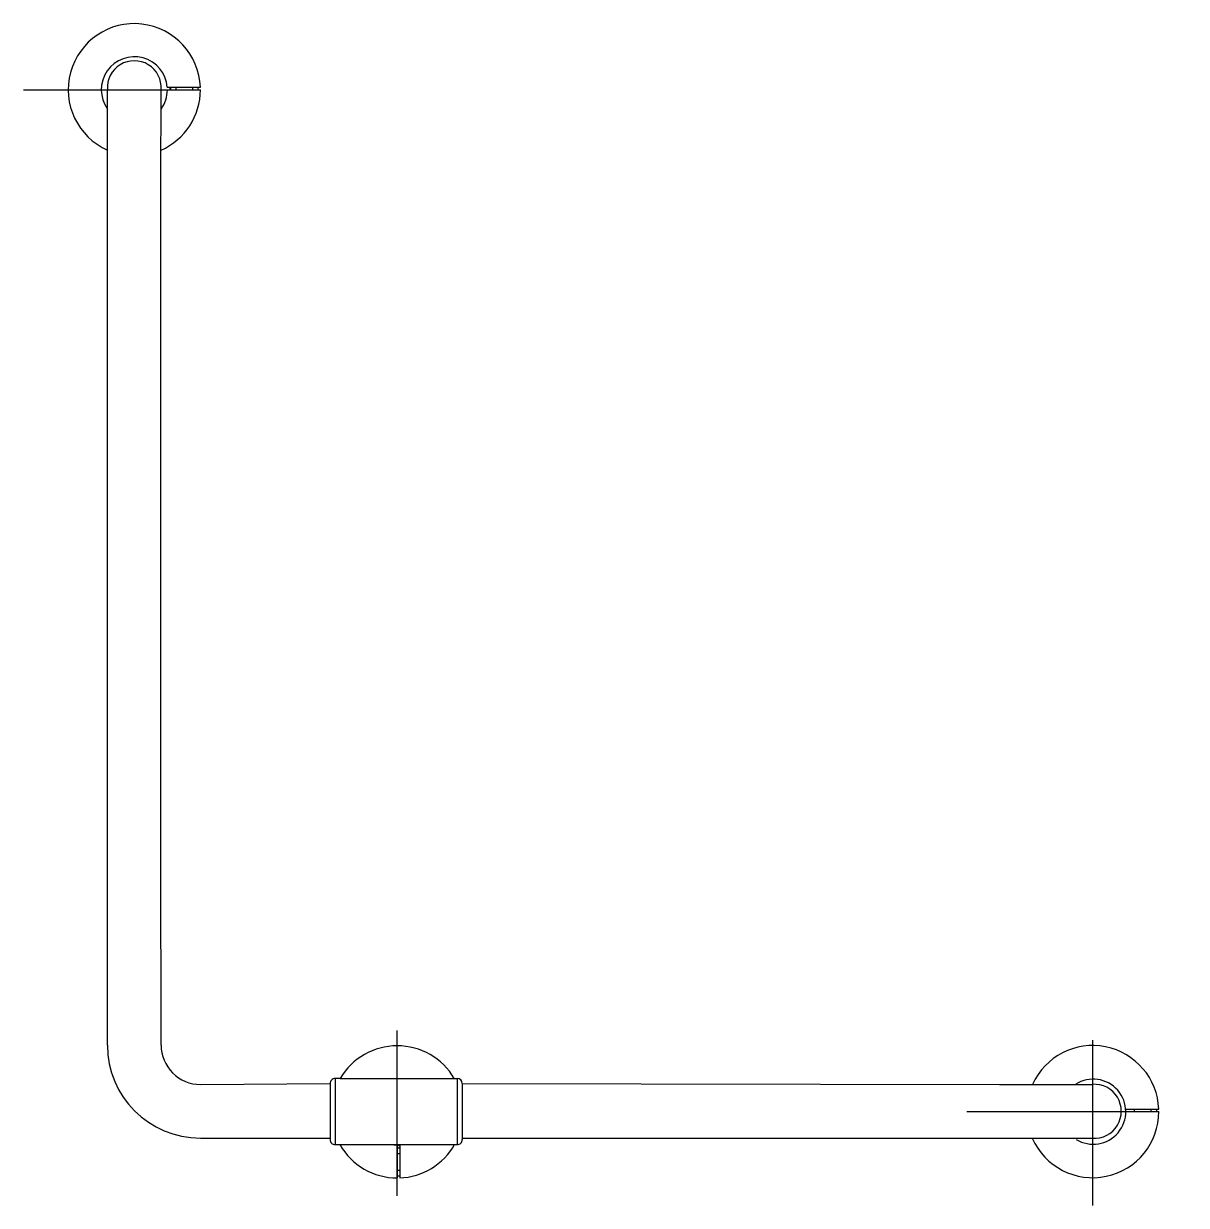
# Model space of a CAD drawing. Extents: x 88.142 to 88.846, y 0.1 to 0.815.
import ezdxf

# ---------------------------------------------------------------- set-up
doc = ezdxf.new("R2010")
doc.units = 0
doc.header["$LTSCALE"] = 0.2
doc.header["$MEASUREMENT"] = 0
doc.linetypes.add('AXES', pattern=[0.54, 0.3, -0.08, 0.08, -0.08])
doc.linetypes.add('CONTINU', pattern=[0])
doc.layers.get('0').update_dxf_attribs({"linetype": 'CONTINUOUS'})
doc.layers.add('DECA_EIXOS', color=5, linetype='AXES')

msp = doc.modelspace()

# ---------------------------------------------------------------- linework, layer by layer
at = {"linetype": 'CONTINU'}
for p, q in [((88.1927, 0.71917), (88.19262, 0.77528)), ((88.22501, 0.71917), (88.2251, 0.77528)), ((88.22883, 0.77678), (88.24885, 0.77678)), ((88.22888, 0.77528), (88.24888, 0.77528)), ((88.23411, 0.77528), (88.23411, 0.77678)), ((88.23411, 0.77678), (88.2476, 0.77678)), ((88.1927, 0.3136), (88.1927, 0.71917)), ((88.22501, 0.3136), (88.22501, 0.71917)), ((88.19261, 0.19712), (88.1927, 0.3136)), ((88.22511, 0.19716), (88.22501, 0.3136)), ((88.24887, 0.17337), (88.32736, 0.17395)), ((88.32736, 0.17385), (88.32736, 0.14005)), ((88.33036, 0.17695), (88.33036, 0.13695)), ((88.3335, 0.17695), (88.40436, 0.17695)), ((88.40436, 0.17695), (88.40436, 0.13695)), ((88.40736, 0.17395), (88.73261, 0.17337)), ((88.40736, 0.17395), (88.40736, 0.13995)), ((88.73261, 0.17337), (88.78889, 0.17343)), ((88.80898, 0.15842), (88.82901, 0.15842)), ((88.81427, 0.15692), (88.81427, 0.15842)), ((88.81427, 0.15842), (88.82776, 0.15842)), ((88.80904, 0.15692), (88.82904, 0.15692)), ((88.24886, 0.14087), (88.32736, 0.14087)), ((88.33046, 0.13695), (88.40436, 0.13695)), ((88.36804, 0.13677), (88.36804, 0.11677)), ((88.36804, 0.13677), (88.36954, 0.13626)), ((88.36954, 0.13695), (88.36954, 0.11679)), ((88.40736, 0.14087), (88.73261, 0.14087)), ((88.73261, 0.14087), (88.78889, 0.14081)), ((88.36804, 0.13154), (88.36954, 0.13154)), ((88.36954, 0.13154), (88.36954, 0.11804))]:
    msp.add_line(p, q, dxfattribs=at)
at = {"linetype": 'CONTINUOUS'}
msp.add_line((88.3335, 0.17695), (88.33046, 0.17695), dxfattribs=at)
at = {"linetype": 'CONTINU'}
for centre, radius, start, end in [((88.20888, 0.77528), 0.04, 2.14905, 246.09902), ((88.20888, 0.77528), 0.02, 4.30125, 215.69282), ((88.20888, 0.77528), 0.04, 293.82999, 0), ((88.20888, 0.77528), 0.02, 324.08577, 0), ((88.20907, 0.76992), 0.02234, 13.90322, 17.90412), ((88.23536, 0.77528), 0.0046, 160.96867, 180.00032), ((88.20888, 0.77528), 0.03535, 360, 2.43203), ((88.20888, 0.77528), 0.03875, 359.99992, 2.21848), ((88.24886, 0.19712), 0.05625, 180, 270), ((88.24886, 0.19712), 0.02375, 179.91357, 270.02096), ((88.36804, 0.15677), 0.04, 30.29981, 149.70019), ((88.78904, 0.15692), 0.04, 2.14915, 155.62264), ((88.40436, 0.17395), 0.003, 0, 90), ((88.78935, 0.15687), 0.01969, 238.47162, 122.70749), ((88.78904, 0.15692), 0.03535, 0, 2.43208), ((88.78904, 0.15692), 0.03875, 360, 2.21857), ((88.78904, 0.15692), 0.04, 203.69048, 360), ((88.33046, 0.14005), 0.0031, 179.99999, 270.00003), ((88.36804, 0.15677), 0.04, 209.7009, 269.99998), ((88.36804, 0.15677), 0.02, 262.16492, 269.99998), ((88.36804, 0.15677), 0.04, 272.14908, 330.29901), ((88.40436, 0.13995), 0.003, 269.99995, 0), ((88.36267, 0.15658), 0.02234, 283.90251, 287.90321), ((88.36804, 0.13029), 0.0046, 70.96836, 89.99984), ((88.36804, 0.15677), 0.03535, 269.99998, 272.43196), ((88.36804, 0.15677), 0.03875, 269.99991, 272.21843)]:
    msp.add_arc(centre, radius, start, end, dxfattribs=at)
at = {"linetype": 'CONTINUOUS'}
for centre, radius, start, end in [((88.20886, 0.77653), 0.01629, 355.62997, 184.37003), ((88.33046, 0.17385), 0.0031, 89.99876, 179.99999), ((88.78998, 0.15712), 0.01635, 266.16459, 93.83545)]:
    msp.add_arc(centre, radius, start, end, dxfattribs=at)
at = {"layer": 'DECA_EIXOS'}
for p, q in [((88.14187, 0.77528), (88.28195, 0.77528)), ((88.36804, 0.10596), (88.36804, 0.22146)), ((88.78904, 0.10019), (88.78904, 0.21948)), ((88.7128, 0.15692), (88.84572, 0.15692))]:
    msp.add_line(p, q, dxfattribs=at)

doc.saveas('drawing.dxf')
